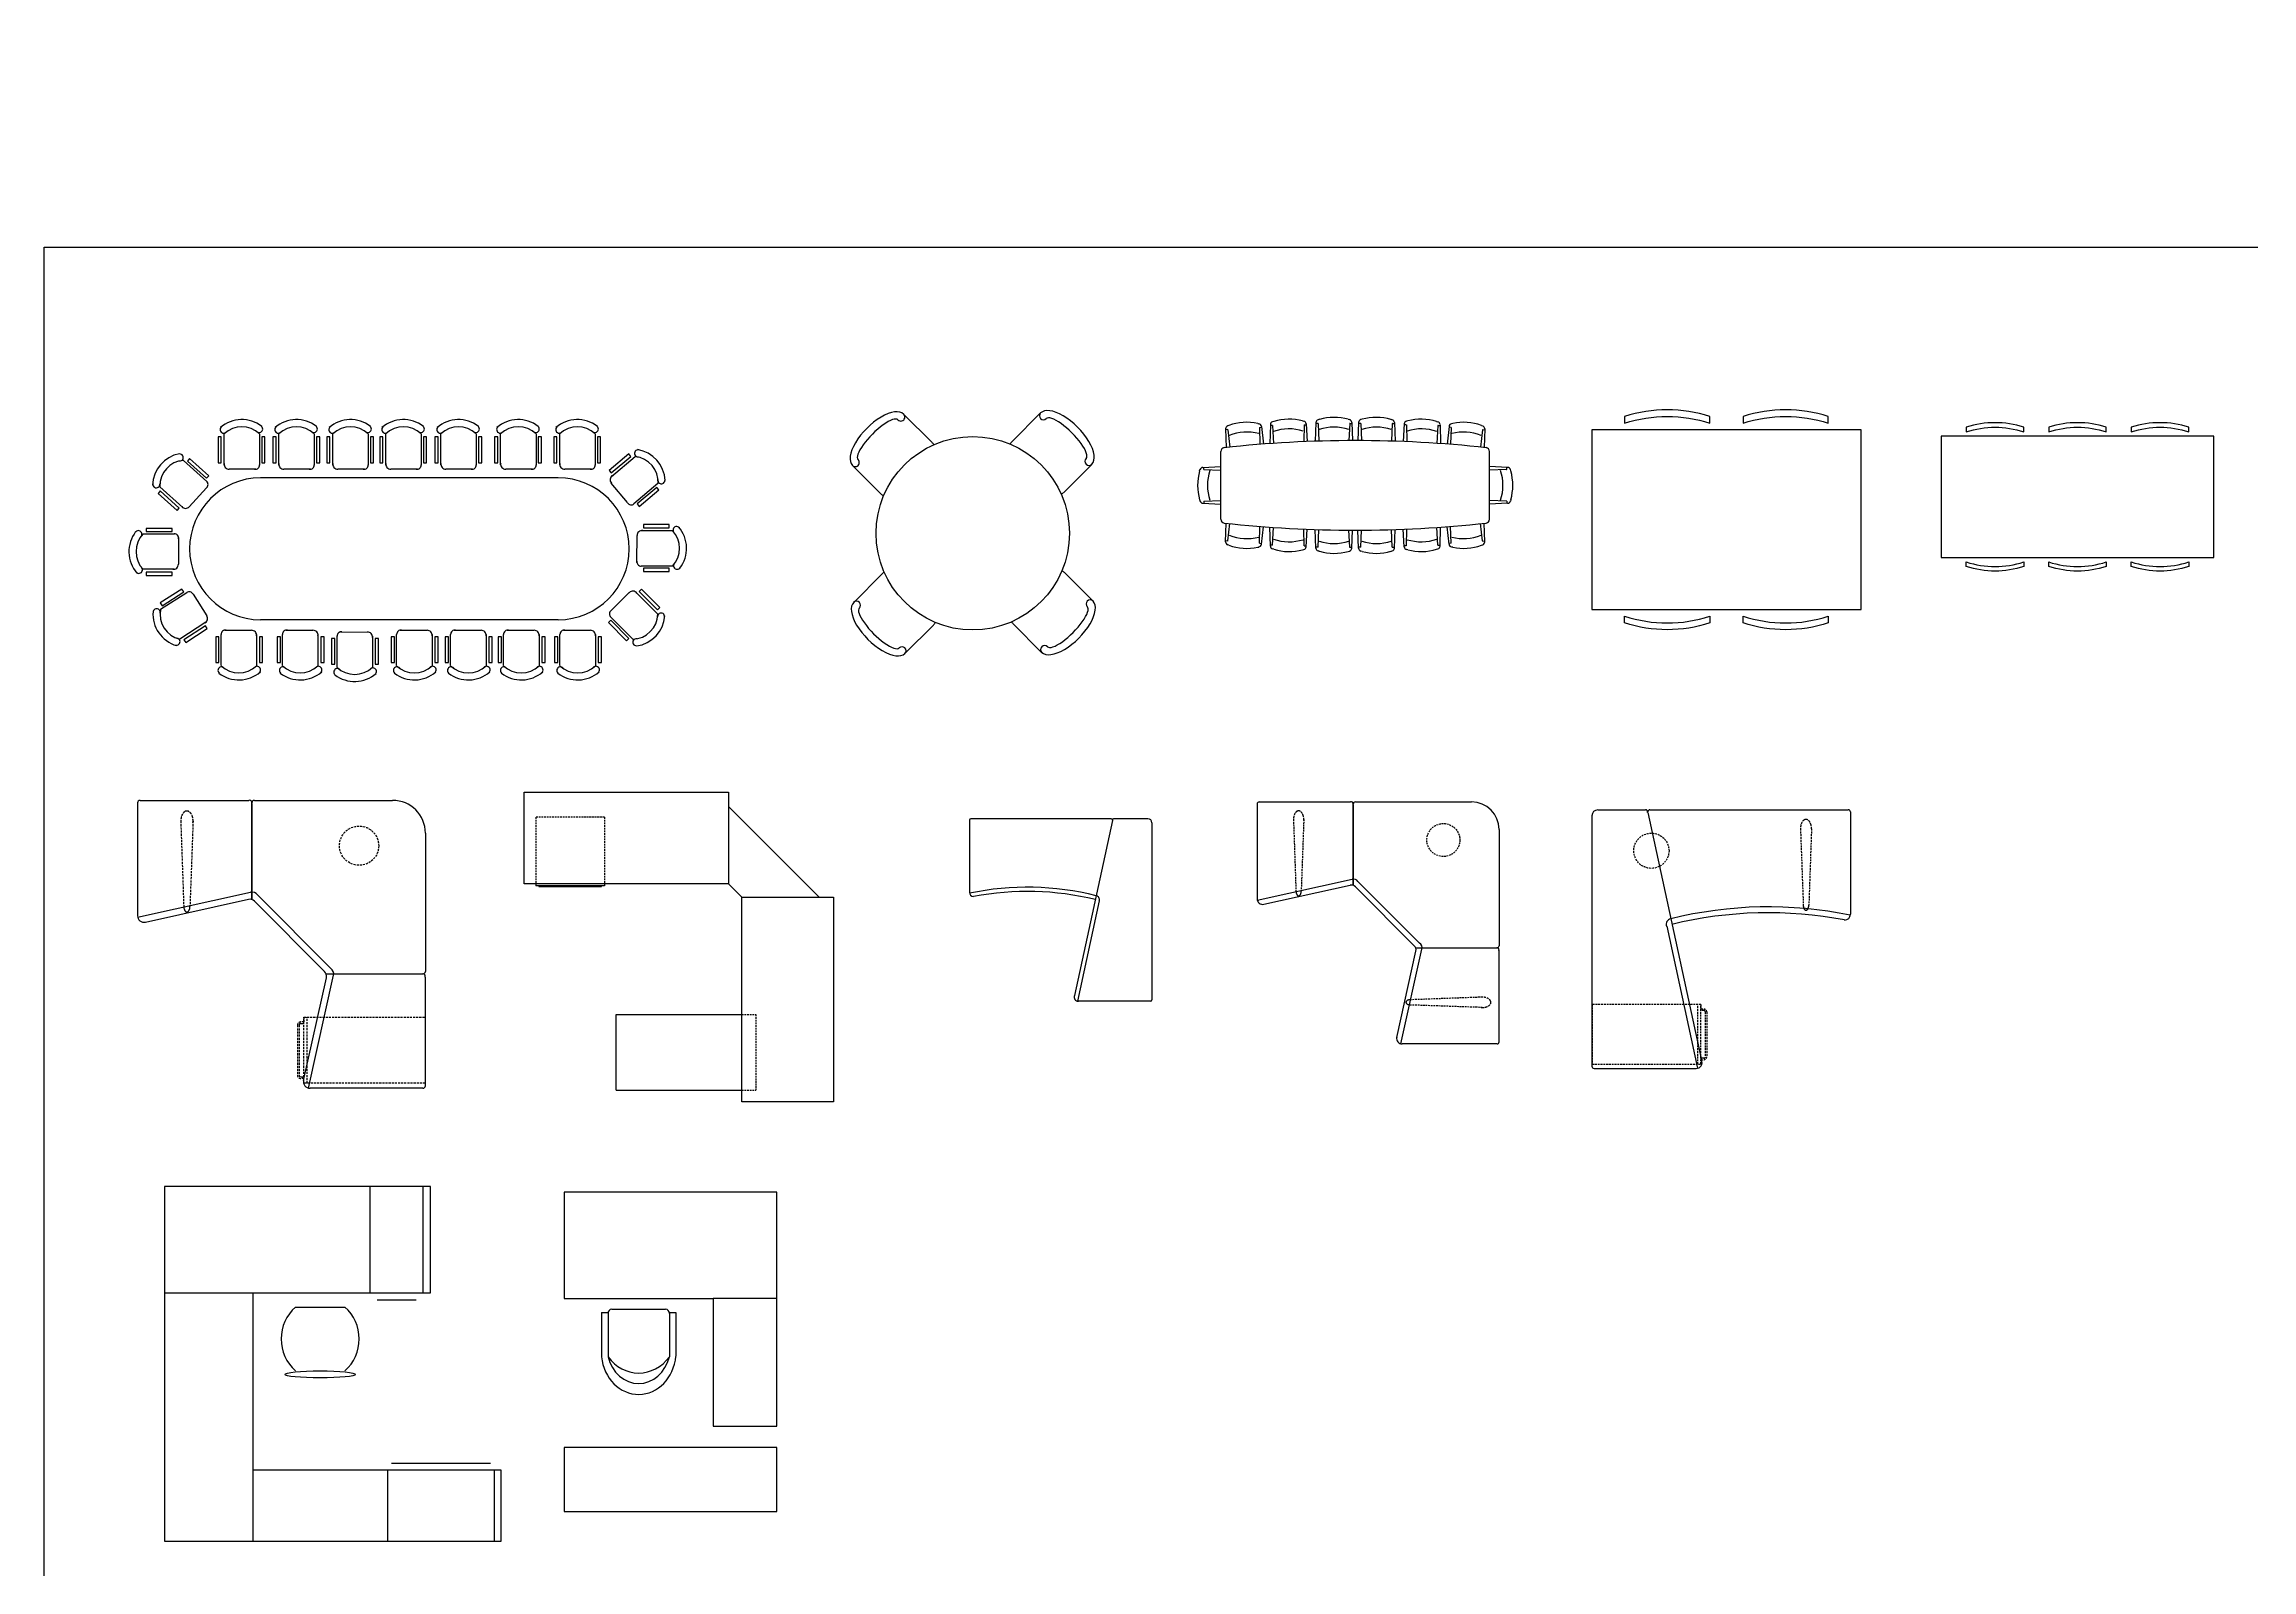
# Model space of a CAD drawing. Header units: millimetres. Extents: x 1147 to 1684, y 1086 to 1492.
# Drawn here: x 1146.9 to 1458.3, y 1276.7 to 1491.8 of the extents above; entities that cross this region are included whole.
import ezdxf

# ---------------------------------------------------------------- set-up
doc = ezdxf.new("R2010")
doc.units = ezdxf.units.MM
doc.linetypes.add('DASHED', pattern=[19.05, 12.7, -6.35])
doc.linetypes.add('RAYITAS', pattern=[0.375, 0.25, -0.125])
doc.styles.get("Standard").update_dxf_attribs({"font": 'arial.ttf'})

# ---------------------------------------------------------------- blocks, each defined once
blk = doc.blocks.new('A$C7ACD5244')
for p, q in [((0, 90), (0, 60)), ((60, 90), (0, 90)), ((60, 24), (60, 90)), ((0, 60), (42, 60)), ((10.5, 56.07), (10.5, 43.6)), ((10.5, 56.07), (12.35, 56.07)), ((13.4, 57), (28.6, 57)), ((29.63, 56.07), (31.5, 56.07)), ((31.5, 56.07), (31.5, 43.73)), ((60, 60), (42, 60)), ((42, 60), (42, 24)), ((60, 24), (60, 60)), ((12.35, 55.8), (12.35, 43.6)), ((29.65, 55.8), (29.65, 43.6)), ((42, 24), (60, 24)), ((60, 18), (0, 18)), ((0, 18), (0, 0)), ((60, 0), (60, 18)), ((0, 0), (60, 0))]:
    blk.add_line(p, q)
for centre, major_axis, start_param, end_param in [((13.4, 55.8), (0, 1.2), 0, 1.570796), ((28.6, 55.8), (0, 1.2), 4.712389, 6.283185), ((20.99, 45.08), (0, 12.08), 1.693833, 4.600285), ((21, 46.29), (0, 10.24), 1.836941, 4.446244), ((21, 51.92), (0, 12.91), 2.270248, 4.012938)]:
    blk.add_ellipse(centre, major_axis=major_axis, ratio=0.875, start_param=start_param, end_param=end_param)
blk = doc.blocks.new('A$C33420EC2')
at = {"linetype": 'ByBlock'}
for p, q in [((1556, 7218), (1556, 7656)), ((2056, 7656), (2056, 7214)), ((894, 7453), (1178, 7114)), ((2423, 7141), (2733, 7450)), ((793, 6796), (511, 7131)), ((1162, 7025), (886, 6795)), ((1986, 7156), (1627, 7158)), ((2005, 7156), (1986, 7156)), ((2684, 6793), (2431, 7048)), ((3087, 7097), (2774, 6785)), ((191, 6567), (633, 6567)), ((2697, 6780), (2684, 6793)), ((3023, 6571), (3460, 6571)), ((691, 6497), (689, 6138)), ((691, 6516), (691, 6497)), ((2960, 6140), (2962, 6500)), ((629, 6067), (191, 6067)), ((813, 6047), (813, 1847)), ((2813, 6047), (2813, 1847)), ((2960, 6122), (2960, 6140)), ((3460, 6071), (3019, 6071)), ((191, 5734), (633, 5734)), ((691, 5664), (689, 5305)), ((691, 5683), (691, 5664)), ((2960, 5345), (2962, 5704)), ((3023, 5775), (3460, 5775)), ((2960, 5327), (2960, 5345)), ((629, 5234), (191, 5234)), ((3460, 5275), (3019, 5275)), ((3023, 5029), (3460, 5029)), ((191, 4890), (633, 4890)), ((691, 4820), (689, 4461)), ((691, 4839), (691, 4820)), ((2960, 4599), (2962, 4958)), ((629, 4390), (191, 4390)), ((2960, 4580), (2960, 4599)), ((3460, 4529), (3019, 4529)), ((191, 4113), (633, 4113)), ((691, 4062), (691, 4043)), ((2960, 3837), (2962, 4196)), ((3023, 4267), (3460, 4267)), ((691, 4043), (689, 3684)), ((2960, 3818), (2960, 3837)), ((3460, 3767), (3019, 3767)), ((629, 3613), (191, 3613)), ((3046, 3426), (3484, 3426)), ((191, 3367), (633, 3367)), ((691, 3297), (689, 2938)), ((691, 3315), (691, 3297)), ((2984, 2996), (2986, 3355)), ((629, 2867), (191, 2867)), ((2984, 2977), (2984, 2996)), ((3484, 2926), (3042, 2926)), ((191, 2605), (633, 2605)), ((691, 2535), (689, 2176)), ((691, 2553), (691, 2535)), ((2960, 2227), (2962, 2587)), ((3023, 2657), (3460, 2657)), ((2960, 2209), (2960, 2227)), ((629, 2105), (191, 2105)), ((3460, 2157), (3019, 2157)), ((191, 1834), (633, 1834)), ((691, 1764), (689, 1404)), ((691, 1782), (691, 1764)), ((2960, 1362), (2962, 1721)), ((3023, 1792), (3460, 1792)), ((629, 1334), (191, 1334)), ((2960, 1343), (2960, 1362)), ((3460, 1292), (3019, 1292)), ((567, 761), (863, 1089)), ((941, 1098), (954, 1085)), ((954, 1085), (1219, 843)), ((2454, 895), (2757, 1088)), ((2849, 1076), (3086, 707)), ((1231, 750), (937, 426)), ((1602, 191), (1602, 633)), ((1653, 691), (1672, 691)), ((1672, 691), (2031, 689)), ((2102, 629), (2102, 191)), ((2666, 437), (2427, 808)), ((2438, 885), (2454, 895))]:
    blk.add_line(p, q, dxfattribs=at)
for points in [[(1471, 7611), (1471, 7247), (1517, 7247), (1517, 7611)], [(2087, 7611), (2087, 7247), (2133, 7247), (2133, 7611)], [(2640, 7479), (2384, 7222), (2416, 7189), (2673, 7446)], [(947, 7438), (1180, 7160), (1216, 7189), (982, 7467)], [(475, 7041), (709, 6763), (744, 6793), (510, 7071)], [(3076, 7043), (2820, 6786), (2852, 6754), (3109, 7011)], [(236, 6598), (599, 6598), (599, 6644), (236, 6644)], [(3415, 6656), (3052, 6656), (3052, 6610), (3415, 6610)], [(236, 5982), (599, 5982), (599, 6028), (236, 6028)], [(3415, 6040), (3052, 6040), (3052, 5994), (3415, 5994)], [(236, 5765), (599, 5765), (599, 5811), (236, 5811)], [(3415, 5860), (3052, 5860), (3052, 5814), (3415, 5814)], [(236, 5149), (599, 5149), (599, 5195), (236, 5195)], [(3415, 5244), (3052, 5244), (3052, 5198), (3415, 5198)], [(3415, 5114), (3052, 5114), (3052, 5068), (3415, 5068)], [(236, 4921), (599, 4921), (599, 4967), (236, 4967)], [(3415, 4498), (3052, 4498), (3052, 4452), (3415, 4452)], [(236, 4305), (599, 4305), (599, 4351), (236, 4351)], [(236, 4144), (599, 4144), (599, 4190), (236, 4190)], [(3415, 4352), (3052, 4352), (3052, 4306), (3415, 4306)], [(236, 3528), (599, 3528), (599, 3574), (236, 3574)], [(236, 3397), (599, 3397), (599, 3443), (236, 3443)], [(3415, 3736), (3052, 3736), (3052, 3690), (3415, 3690)], [(3439, 3511), (3076, 3511), (3076, 3465), (3439, 3465)], [(236, 2781), (599, 2781), (599, 2827), (236, 2827)], [(3439, 2895), (3076, 2895), (3076, 2849), (3439, 2849)], [(236, 2636), (599, 2636), (599, 2682), (236, 2682)], [(3415, 2743), (3052, 2743), (3052, 2697), (3415, 2697)], [(236, 2020), (599, 2020), (599, 2066), (236, 2066)], [(236, 1864), (599, 1864), (599, 1910), (236, 1910)], [(3415, 2127), (3052, 2127), (3052, 2081), (3415, 2081)], [(3415, 1877), (3052, 1877), (3052, 1831), (3415, 1831)], [(236, 1248), (599, 1248), (599, 1294), (236, 1294)], [(3415, 1261), (3052, 1261), (3052, 1215), (3415, 1215)], [(575, 816), (818, 1085), (784, 1116), (540, 847)], [(3133, 792), (2937, 1097), (2898, 1072), (3095, 767)], [(1031, 402), (1275, 671), (1241, 702), (997, 433)], [(2615, 458), (2419, 764), (2380, 739), (2577, 433)], [(1571, 236), (1571, 599), (1525, 599), (1525, 236)], [(2187, 236), (2187, 599), (2141, 599), (2141, 236)]]:
    blk.add_lwpolyline(points, close=True, dxfattribs=at)
for centre, radius, start, end in [((1806, 7393), 463, 52.6032, 130.8409), ((872, 7091), 463, 92.6671, 170.9047), ((847, 7501), 50, 259.258, 86.234), ((1549, 7715), 50, 127.3845, 320.4832), ((1806, 7393), 363, 46.3972, 133.6028), ((2051, 7723), 50, 219.1941, 46.1701), ((2769, 7497), 50, 82.4131, 275.5118), ((2724, 7088), 463, 7.6319, 85.8695), ((468, 7171), 50, 167.4483, 0.5471), ((872, 7091), 363, 86.461, 173.6667), ((1626, 7228), 70.2, 172.0281, 271.1673), ((1996, 7216), 60.7, 261.2421, 1.6502), ((2724, 7088), 363, 1.4258, 88.6314), ((1813, 6047), 1000, 0, 180), ((1133, 7074), 60.7, 301.3059, 41.714), ((2480, 7099), 70.2, 127.0567, 226.1959), ((3130, 7148), 50, 174.2228, 1.1987), ((454, 6317), 463, 142.6032, 220.8409), ((124, 6562), 50, 309.1941, 136.1701), ((454, 6317), 363, 136.3972, 223.6028), ((631, 6507), 60.7, 351.2421, 91.6502), ((840, 6848), 70.2, 212.0919, 311.2312), ((2733, 6829), 60.7, 216.2707, 316.6788), ((3032, 6501), 70.2, 82.0281, 181.1673), ((3198, 6321), 363, 316.3972, 43.6028), ((3519, 6577), 50, 37.3845, 230.4832), ((3198, 6321), 463, 322.6032, 40.8409), ((132, 6060), 50, 217.3845, 50.4832), ((619, 6137), 70.2, 262.0281, 1.1673), ((3020, 6131), 60.7, 171.2421, 271.6502), ((3528, 6076), 50, 129.1941, 316.1701), ((454, 5484), 463, 142.6032, 220.8409), ((124, 5729), 50, 309.1941, 136.1701), ((454, 5484), 363, 136.3972, 223.6028), ((631, 5674), 60.7, 351.2421, 91.6502), ((3032, 5706), 70.2, 82.0281, 181.1673), ((3198, 5525), 363, 316.3972, 43.6028), ((3519, 5782), 50, 37.3845, 230.4832), ((3198, 5525), 463, 322.6032, 40.8409), ((619, 5304), 70.2, 262.0281, 1.1673), ((3020, 5336), 60.7, 171.2421, 271.6502), ((3528, 5280), 50, 129.1941, 316.1701), ((132, 5227), 50, 217.3845, 50.4832), ((3032, 4959), 70.2, 82.0281, 181.1673), ((3198, 4779), 363, 316.3972, 43.6028), ((3519, 5035), 50, 37.3845, 230.4832), ((3198, 4779), 463, 322.6032, 40.8409), ((454, 4640), 463, 142.6032, 220.8409), ((124, 4885), 50, 309.1941, 136.1701), ((454, 4640), 363, 136.3972, 223.6028), ((631, 4829), 60.7, 351.2421, 91.6502), ((132, 4383), 50, 217.3845, 50.4832), ((619, 4460), 70.2, 262.0281, 1.1673), ((3020, 4589), 60.7, 171.2421, 271.6502), ((3528, 4534), 50, 129.1941, 316.1701), ((454, 3863), 463, 142.6032, 220.8409), ((124, 4108), 50, 309.1941, 136.1701), ((454, 3863), 363, 136.3972, 223.6028), ((631, 4052), 60.7, 351.2421, 91.6502), ((3032, 4197), 70.2, 82.0281, 181.1673), ((3198, 4017), 363, 316.3972, 43.6028), ((3519, 4274), 50, 37.3845, 230.4832), ((3198, 4017), 463, 322.6032, 40.8409), ((3020, 3828), 60.7, 171.2421, 271.6502), ((3528, 3772), 50, 129.1941, 316.1701), ((132, 3606), 50, 217.3845, 50.4832), ((619, 3683), 70.2, 262.0281, 1.1673), ((3056, 3357), 70.2, 82.0281, 181.1673), ((3221, 3176), 363, 316.3972, 43.6028), ((3543, 3433), 50, 37.3845, 230.4832), ((3221, 3176), 463, 322.6032, 40.8409), ((454, 3117), 463, 142.6032, 220.8409), ((124, 3361), 50, 309.1941, 136.1701), ((454, 3117), 363, 136.3972, 223.6028), ((631, 3306), 60.7, 351.2421, 91.6502), ((132, 2860), 50, 217.3845, 50.4832), ((619, 2936), 70.2, 262.0281, 1.1673), ((3044, 2987), 60.7, 171.2421, 271.6502), ((3551, 2931), 50, 129.1941, 316.1701), ((454, 2355), 463, 142.6032, 220.8409), ((124, 2600), 50, 309.1941, 136.1701), ((454, 2355), 363, 136.3972, 223.6028), ((631, 2544), 60.7, 351.2421, 91.6502), ((3032, 2588), 70.2, 82.0281, 181.1673), ((3198, 2407), 363, 316.3972, 43.6028), ((3519, 2664), 50, 37.3845, 230.4832), ((3198, 2407), 463, 322.6032, 40.8409), ((3020, 2218), 60.7, 171.2421, 271.6502), ((3528, 2163), 50, 129.1941, 316.1701), ((124, 1828), 50, 309.1941, 136.1701), ((132, 2098), 50, 217.3845, 50.4832), ((619, 2174), 70.2, 262.0281, 1.1673), ((454, 1584), 463, 142.6032, 220.8409), ((454, 1584), 363, 136.3972, 223.6028), ((631, 1773), 60.7, 351.2421, 91.6502), ((1813, 1847), 1000, 180, 0), ((3032, 1722), 70.2, 82.0281, 181.1673), ((3198, 1542), 363, 316.3972, 43.6028), ((3519, 1799), 50, 37.3845, 230.4832), ((3198, 1542), 463, 322.6032, 40.8409), ((132, 1327), 50, 217.3845, 50.4832), ((619, 1403), 70.2, 262.0281, 1.1673), ((3020, 1352), 60.7, 171.2421, 271.6502), ((3528, 1297), 50, 129.1941, 316.1701), ((907, 1047), 60.7, 39.0745, 139.4826), ((2796, 1030), 70.2, 24.7895, 123.9288), ((928, 788), 463, 190.4356, 268.6733), ((526, 708), 50, 357.0265, 184.0025), ((928, 788), 363, 184.2296, 271.4352), ((1173, 790), 70.2, 309.8605, 48.9997), ((1662, 631), 60.7, 81.2421, 181.6502), ((2032, 619), 70.2, 352.0281, 91.1673), ((2479, 840), 60.7, 114.0035, 214.4116), ((2734, 793), 363, 259.1586, 346.3643), ((2734, 793), 463, 265.3647, 343.6023), ((3124, 662), 50, 340.1459, 173.2447), ((903, 378), 50, 265.2169, 98.3156), ((2707, 383), 50, 71.9556, 258.9315), ((1607, 124), 50, 39.1941, 226.1701), ((1852, 454), 463, 232.6032, 310.8409), ((1852, 454), 363, 226.3972, 313.6028), ((2109, 132), 50, 307.3845, 140.4832)]:
    blk.add_arc(centre, radius, start, end, dxfattribs=at)
blk = doc.blocks.new('A$C27483BC1')
for p, q in [((0.804, 1.065), (0.946, 1.206)), ((0.408, 1.059), (0.266, 1.2)), ((0.153, 0.804), (0.012, 0.946)), ((1.059, 0.81), (1.2, 0.951)), ((0.159, 0.408), (0.018, 0.266)), ((1.065, 0.414), (1.206, 0.272)), ((0.414, 0.153), (0.272, 0.012)), ((0.81, 0.159), (0.951, 0.018))]:
    blk.add_line(p, q)
blk.add_circle((0.609, 0.609), 0.48)
for centre, radius, start, end in [((0.96, 1.192), 0.02, 135, 315), ((0.252, 1.186), 0.02, 225, 45), ((0.351, 1.002), 0.08, 35.4095, 45), ((0.861, 1.008), 0.08, 135, 146.7934), ((0.026, 0.96), 0.02, 225, 45), ((1.186, 0.966), 0.02, 135, 315), ((0.21, 0.861), 0.08, 225, 236.7934), ((1.002, 0.867), 0.08, 305.4095, 315), ((0.216, 0.351), 0.08, 125.4095, 135), ((1.008, 0.357), 0.08, 45, 56.7934), ((0.032, 0.252), 0.02, 315, 135), ((1.192, 0.258), 0.02, 45, 225), ((0.357, 0.21), 0.08, 315, 326.7934), ((0.867, 0.216), 0.08, 215.4095, 225), ((0.258, 0.026), 0.02, 315, 135), ((0.966, 0.032), 0.02, 45, 225)]:
    blk.add_arc(centre, radius, start, end)
for centre, major_axis, ratio in [((0.139, 1.073), (0.127, 0.127), 0.444444), ((1.073, 1.079), (0.127, -0.127), 0.444444), ((0.139, 1.073), (0.099, 0.099), 0.285714), ((1.073, 1.079), (0.099, -0.099), 0.285714), ((0.145, 0.139), (-0.127, 0.127), 0.444444), ((0.145, 0.139), (-0.099, 0.099), 0.285714), ((1.079, 0.145), (-0.127, -0.127), 0.444444), ((1.079, 0.145), (-0.099, -0.099), 0.285714)]:
    blk.add_ellipse(centre, major_axis=major_axis, ratio=ratio, start_param=0, end_param=3.141593)
blk = doc.blocks.new('A$C6E256333')
blk.add_lwpolyline([(0, 0.0901), (1.2, 0.0901), (1.2, 0.8901), (0, 0.8901)], close=True)
for points in [[(0.146, 0.9501), (0.146, 0.9201, -0.157125), (0.526, 0.9201), (0.526, 0.9501, 0.158344)], [(0.674, 0.9501), (0.674, 0.9201, -0.157125), (1.054, 0.9201), (1.054, 0.9501, 0.158344)], [(0.146, 0.0301), (0.146, 0.0601, 0.157125), (0.526, 0.0601), (0.526, 0.0301, -0.158344)], [(0.674, 0.0301), (0.674, 0.0601, 0.157125), (1.054, 0.0601), (1.054, 0.0301, -0.158344)]]:
    blk.add_lwpolyline(points, format="xyb", close=True)
blk = doc.blocks.new('A$C23B825FB')
blk.add_lwpolyline([(0, 0.09), (1.8, 0.09), (1.8, 0.89), (0, 0.89)], close=True)
for points in [[(0.165, 0.95), (0.165, 0.92, -0.157125), (0.545, 0.92), (0.545, 0.95, 0.158344)], [(0.71, 0.95), (0.71, 0.92, -0.157125), (1.09, 0.92), (1.09, 0.95, 0.158344)], [(1.255, 0.95), (1.255, 0.92, -0.157125), (1.635, 0.92), (1.635, 0.95, 0.158344)], [(0.165, 0.03), (0.165, 0.06, 0.157125), (0.545, 0.06), (0.545, 0.03, -0.158344)], [(0.71, 0.03), (0.71, 0.06, 0.157125), (1.09, 0.06), (1.09, 0.03, -0.158344)], [(1.255, 0.03), (1.255, 0.06, 0.157125), (1.635, 0.06), (1.635, 0.03, -0.158344)]]:
    blk.add_lwpolyline(points, format="xyb", close=True)
blk = doc.blocks.new('A$C77D242DF')
for p, q in [((1.689, 2.131), (1.709, 2.126)), ((1.96, 2.155), (1.94, 2.148)), ((2.423, 2.156), (2.444, 2.15)), ((2.647, 2.156), (2.626, 2.15)), ((3.11, 2.155), (3.13, 2.148)), ((3.381, 2.131), (3.361, 2.126)), ((0.451, 2.002), (0.459, 1.703)), ((0.485, 1.989), (0.452, 1.987)), ((0.504, 2.057), (0.484, 2.05)), ((0.486, 1.988), (0.518, 1.709)), ((0.966, 2.089), (0.987, 2.085)), ((0.993, 2.023), (1, 1.753)), ((0.994, 2.025), (1.027, 2.027)), ((1.026, 2.042), (1.058, 1.758)), ((1.17, 2.069), (1.163, 1.765)), ((1.203, 2.055), (1.17, 2.054)), ((1.226, 2.122), (1.205, 2.116)), ((1.205, 2.054), (1.223, 1.769)), ((1.712, 2.064), (1.706, 1.796)), ((1.714, 2.065), (1.747, 2.066)), ((1.746, 2.081), (1.764, 1.798)), ((1.904, 2.103), (1.892, 1.803)), ((1.937, 2.088), (1.903, 2.088)), ((1.938, 2.086), (1.952, 1.805)), ((2.446, 2.088), (2.435, 1.813)), ((2.447, 2.09), (2.48, 2.09)), ((2.48, 2.105), (2.494, 1.813)), ((2.59, 2.105), (2.576, 1.813)), ((2.623, 2.09), (2.59, 2.09)), ((2.624, 2.088), (2.635, 1.813)), ((3.132, 2.086), (3.118, 1.805)), ((3.133, 2.088), (3.167, 2.088)), ((3.166, 2.103), (3.178, 1.803)), ((3.324, 2.081), (3.306, 1.798)), ((3.356, 2.065), (3.323, 2.066)), ((3.358, 2.064), (3.364, 1.796)), ((3.844, 2.122), (3.865, 2.116)), ((3.865, 2.054), (3.847, 1.769)), ((3.867, 2.055), (3.9, 2.054)), ((3.9, 2.069), (3.907, 1.765)), ((4.044, 2.042), (4.012, 1.758)), ((4.076, 2.025), (4.043, 2.027)), ((4.077, 2.023), (4.07, 1.753)), ((4.104, 2.089), (4.083, 2.085)), ((4.584, 1.988), (4.552, 1.709)), ((4.566, 2.057), (4.586, 2.05)), ((4.585, 1.989), (4.618, 1.987)), ((4.619, 2.002), (4.611, 1.703)), ((0.375, 0.547), (0.375, 1.64)), ((4.695, 0.547), (4.695, 1.64)), ((0.032, 1.325), (0.038, 1.346)), ((0.083, 1.381), (0.375, 1.394)), ((0.098, 1.349), (0.098, 1.382)), ((0.1, 1.347), (0.375, 1.335)), ((4.987, 1.381), (4.695, 1.394)), ((4.97, 1.347), (4.695, 1.335)), ((4.972, 1.349), (4.972, 1.382)), ((5.038, 1.325), (5.032, 1.346)), ((0.032, 0.862), (0.038, 0.841)), ((0.083, 0.806), (0.375, 0.793)), ((0.098, 0.838), (0.098, 0.805)), ((0.1, 0.84), (0.375, 0.852)), ((4.97, 0.84), (4.695, 0.852)), ((4.987, 0.806), (4.695, 0.793)), ((4.972, 0.838), (4.972, 0.805)), ((5.038, 0.862), (5.032, 0.841)), ((0.451, 0.185), (0.459, 0.484)), ((0.486, 0.199), (0.518, 0.478)), ((0.993, 0.164), (1, 0.434)), ((1.026, 0.145), (1.058, 0.429)), ((1.17, 0.118), (1.163, 0.422)), ((1.205, 0.133), (1.223, 0.418)), ((1.712, 0.123), (1.706, 0.391)), ((1.746, 0.106), (1.764, 0.389)), ((1.904, 0.084), (1.892, 0.384)), ((1.938, 0.101), (1.952, 0.382)), ((2.446, 0.099), (2.435, 0.374)), ((2.48, 0.082), (2.494, 0.374)), ((2.59, 0.082), (2.576, 0.374)), ((2.624, 0.099), (2.635, 0.374)), ((3.132, 0.101), (3.118, 0.382)), ((3.166, 0.084), (3.178, 0.384)), ((3.324, 0.106), (3.306, 0.389)), ((3.358, 0.123), (3.364, 0.391)), ((3.865, 0.133), (3.847, 0.418)), ((3.9, 0.118), (3.907, 0.422)), ((4.044, 0.145), (4.012, 0.429)), ((4.077, 0.164), (4.07, 0.434)), ((4.584, 0.199), (4.552, 0.478)), ((4.619, 0.185), (4.611, 0.484)), ((0.485, 0.198), (0.452, 0.2)), ((0.504, 0.13), (0.484, 0.137)), ((0.966, 0.098), (0.987, 0.102)), ((0.994, 0.162), (1.027, 0.16)), ((1.203, 0.132), (1.17, 0.133)), ((1.226, 0.065), (1.205, 0.071)), ((1.689, 0.056), (1.709, 0.061)), ((1.714, 0.122), (1.747, 0.121)), ((1.937, 0.099), (1.903, 0.099)), ((1.96, 0.032), (1.94, 0.039)), ((2.423, 0.031), (2.444, 0.037)), ((2.447, 0.097), (2.48, 0.097)), ((2.623, 0.097), (2.59, 0.097)), ((2.647, 0.031), (2.626, 0.037)), ((3.11, 0.032), (3.13, 0.039)), ((3.133, 0.099), (3.167, 0.099)), ((3.356, 0.122), (3.323, 0.121)), ((3.381, 0.056), (3.361, 0.061)), ((3.844, 0.065), (3.865, 0.071)), ((3.867, 0.132), (3.9, 0.133)), ((4.076, 0.162), (4.043, 0.16)), ((4.104, 0.098), (4.083, 0.102)), ((4.566, 0.13), (4.586, 0.137)), ((4.585, 0.198), (4.618, 0.2))]:
    blk.add_line(p, q)
for centre, radius, start, end in [((1.474, 1.293), 0.865, 75.6116, 106.662), ((1.954, 2.1), 0.05, 106.6463, 177.686), ((2.195, 1.322), 0.865, 74.7012, 105.7516), ((2.43, 2.102), 0.05, 2.7668, 73.8065), ((2.64, 2.102), 0.05, 106.1935, 177.2332), ((2.875, 1.322), 0.865, 74.2484, 105.2988), ((3.116, 2.1), 0.05, 2.314, 73.3537), ((3.596, 1.293), 0.865, 73.338, 104.3884), ((2.535, -17.687), 19.5, 83.7985, 96.2015), ((0.501, 2.003), 0.05, 110.4098, 181.4495), ((0.485, 1.988), 0.00125, 6.5302, 93.9898), ((0.793, 1.242), 0.865, 78.4646, 109.5151), ((0.796, 1.198), 0.752, 75.5711, 112.4086), ((0.976, 2.036), 0.05, 6.5302, 77.5699), ((0.994, 2.023), 0.00125, 93.9898, 181.4495), ((1.22, 2.068), 0.05, 107.5567, 178.5964), ((1.203, 2.054), 0.00125, 3.6772, 91.1368), ((1.474, 1.249), 0.752, 72.718, 109.5555), ((1.696, 2.078), 0.05, 3.6772, 74.7168), ((1.714, 2.064), 0.00125, 91.1368, 178.5964), ((1.937, 2.086), 0.00125, 2.7668, 90.2264), ((2.195, 1.277), 0.752, 71.8076, 108.6451), ((2.447, 2.088), 0.00125, 90.2264, 177.686), ((2.623, 2.088), 0.00125, 2.314, 89.7736), ((2.875, 1.277), 0.752, 71.3549, 108.1924), ((3.133, 2.086), 0.00125, 89.7736, 177.2332), ((3.374, 2.078), 0.05, 105.2832, 176.3228), ((3.356, 2.064), 0.00125, 1.4036, 88.8632), ((3.596, 1.249), 0.752, 70.4445, 107.282), ((3.85, 2.068), 0.05, 1.4036, 72.4433), ((3.867, 2.054), 0.00125, 88.8632, 176.3228), ((4.094, 2.036), 0.05, 102.4301, 173.4698), ((4.076, 2.023), 0.00125, 358.5505, 86.0102), ((4.274, 1.198), 0.752, 67.5914, 104.4289), ((4.277, 1.242), 0.865, 70.4849, 101.5354), ((4.585, 1.988), 0.00125, 86.0102, 173.4698), ((4.569, 2.003), 0.05, 358.5505, 69.5902), ((0.435, 1.64), 0.06, 96.2015, 180), ((4.635, 1.64), 0.06, 0, 83.7985), ((0.865, 1.093), 0.865, 164.4748, 195.5252), ((0.086, 1.331), 0.05, 92.5404, 163.5801), ((0.1, 1.349), 0.00125, 180, 267.4596), ((0.91, 1.093), 0.752, 161.5812, 198.4188), ((4.16, 1.093), 0.752, 341.5812, 18.4188), ((4.97, 1.349), 0.00125, 272.5404, 0), ((4.984, 1.331), 0.05, 16.4199, 87.4596), ((4.205, 1.093), 0.865, 344.4748, 15.5252), ((0.086, 0.856), 0.05, 196.4199, 267.4596), ((0.1, 0.838), 0.00125, 92.5404, 180), ((4.97, 0.838), 0.00125, 0, 87.4596), ((4.984, 0.856), 0.05, 272.5404, 343.5801), ((0.435, 0.547), 0.06, 180, 263.7985), ((2.535, 19.873), 19.5, 263.7985, 276.2015), ((4.635, 0.547), 0.06, 276.2015, 0), ((0.501, 0.184), 0.05, 178.5505, 249.5902), ((0.485, 0.199), 0.00125, 266.0102, 353.4698), ((0.793, 0.945), 0.865, 250.4849, 281.5354), ((0.796, 0.989), 0.752, 247.5914, 284.4289), ((0.976, 0.151), 0.05, 282.4301, 353.4698), ((0.994, 0.164), 0.00125, 178.5505, 266.0102), ((1.22, 0.119), 0.05, 181.4036, 252.4433), ((1.203, 0.133), 0.00125, 268.8632, 356.3228), ((1.474, 0.938), 0.752, 250.4445, 287.282), ((1.474, 0.894), 0.865, 253.338, 284.3884), ((1.696, 0.109), 0.05, 285.2832, 356.3228), ((1.714, 0.123), 0.00125, 181.4036, 268.8632), ((1.954, 0.086), 0.05, 182.314, 253.3537), ((1.937, 0.101), 0.00125, 269.7736, 357.2332), ((2.195, 0.91), 0.752, 251.3549, 288.1924), ((2.195, 0.865), 0.865, 254.2484, 285.2988), ((2.43, 0.085), 0.05, 286.1935, 357.2332), ((2.447, 0.099), 0.00125, 182.314, 269.7736), ((2.64, 0.085), 0.05, 182.7668, 253.8065), ((2.623, 0.099), 0.00125, 270.2264, 357.686), ((2.875, 0.91), 0.752, 251.8076, 288.6451), ((2.875, 0.865), 0.865, 254.7012, 285.7516), ((3.116, 0.086), 0.05, 286.6463, 357.686), ((3.133, 0.101), 0.00125, 182.7668, 270.2264), ((3.374, 0.109), 0.05, 183.6772, 254.7168), ((3.356, 0.123), 0.00125, 271.1368, 358.5964), ((3.596, 0.938), 0.752, 252.718, 289.5555), ((3.596, 0.894), 0.865, 255.6116, 286.662), ((3.867, 0.133), 0.00125, 183.6772, 271.1368), ((3.85, 0.119), 0.05, 287.5567, 358.5964), ((4.094, 0.151), 0.05, 186.5302, 257.5699), ((4.076, 0.164), 0.00125, 273.9898, 1.4495), ((4.274, 0.989), 0.752, 255.5711, 292.4086), ((4.277, 0.945), 0.865, 258.4646, 289.5151), ((4.585, 0.199), 0.00125, 186.5302, 273.9898), ((4.569, 0.184), 0.05, 290.4098, 1.4495)]:
    blk.add_arc(centre, radius, start, end)
blk = doc.blocks.new('ELLIPSE')
blk.add_circle((0.5, 0.5), 0.5)
blk = doc.blocks.new('A$C15B00ABC')
blk.add_line((3.91, 20), (17.91, 20))
for centre, start, end in [((12.04, 11), 132.07502, 227.92498), ((9.79, 11), 312.07502, 47.92498)]:
    blk.add_arc(centre, 12.12, start, end)
at = {"xscale": 20, "yscale": 2, "zscale": 20}
blk.add_blockref('ELLIPSE', (0.91, 0), dxfattribs=at)
blk = doc.blocks.new('6111302')
for p, q in [((675, 0), (-675, 0)), ((1030, 0), (705, 0)), ((-690, -15), (-690, -710)), ((690, -18), (324, -1703)), ((1070, -40), (1070, -1745)), ((561, -792), (351, -1759)), ((1055, -1760), (360, -1760))]:
    blk.add_line(p, q)
for centre, radius, start, end in [((-675, -15), 15, 90, 180), ((675, -15), 15, 0, 90), ((705, -15), 15, 90, 192.7311), ((1030, -40), 40, 0, 90), ((-650, -710), 40, 180, 270), ((-131, -3411), 2750, 76.0244, 101.7056), ((-131, -3451), 2750, 76.2017, 100.8722), ((525, -780), 38.8, 341.3638, 77.7212), ((360, -1720), 40, 155.4425, 270), ((1055, -1745), 15, 270, 0)]:
    blk.add_arc(centre, radius, start, end)
blk = doc.blocks.new('1111410')
for p, q in [((-332, 0), (332, 0)), ((-347, -15), (-347, -705)), ((-347, -714), (344, -561)), ((-299, -744), (330, -604)), ((367, -616), (795, -1045)), ((385, -578), (834, -1027)), ((697, -1759), (851, -1069)), ((1412, -1744), (1412, -1080)), ((668, -1711), (807, -1084)), ((1397, -1759), (707, -1759))]:
    blk.add_line(p, q)
at = {"color": 7}
for p, q in [((367, 0), (1212, 0)), ((412, 0), (1212, 0)), ((352, -600), (352, -15)), ((352, -20), (352, -606)), ((1412, -200), (1412, -1045)), ((806, -1060), (1397, -1060)), ((812, -1060), (1397, -1060))]:
    blk.add_line(p, q, dxfattribs=at)
at = {"linetype": 'DASHED'}
for p, q in [((-83, -127), (-65, -648)), ((-8, -127), (-27, -648)), ((670, -1324), (1410, -1324)), ((670, -1729), (670, -1324)), ((670, -1324), (670, -1354)), ((690, -1729), (690, -1324)), ((1410, -1324), (1410, -1729)), ((630, -1374), (630, -1679)), ((640, -1374), (640, -1679)), ((670, -1354), (650, -1354)), ((650, -1364), (670, -1364)), ((650, -1689), (670, -1689)), ((670, -1699), (650, -1699)), ((1410, -1729), (670, -1729))]:
    blk.add_line(p, q, dxfattribs=at)
for points in [[(-83, -129, -0.004377), (-83, -127, -0.060974), (-80, -102, -0.074343), (-72, -83, -0.106943), (-59, -69, -0.152216), (-46, -65, -0.152216), (-33, -69, -0.106943), (-19, -83, -0.074343), (-11, -102, -0.060974), (-8, -127, -0.020266), (-9, -136, -0.074343)], [(-46, -683, -0.001817), (-46, -683, -0.164404), (-52, -680, -0.105809), (-59, -672, -0.069151), (-63, -662, -0.055351), (-65, -648, -0.000255), (-65, -648, -0.069151)], [(-46, -683, 0.001817), (-46, -683, 0.164404), (-39, -680, 0.105809), (-32, -672, 0.069151), (-28, -662, 0.055351), (-27, -648, 0.000255), (-27, -648, 0.069151)]]:
    blk.add_lwpolyline(points, format="xyb", dxfattribs=at)
blk.add_circle((1007, -277), 120, dxfattribs=at)
for centre, radius, start, end in [((-332, -15), 15, 90, 180), ((337, -14), 15, 357.2142, 107.9366), ((367, -15), 15, 90, 180), ((338, -644), 40, 42.9233, 101.3268), ((352, -600), 40, 33.4489, 101.3268), ((-307, -705), 40, 180, 281.3268), ((768, -1074), 40, 346.2661, 47.0767), ((812, -1060), 40, 346.2661, 56.5511), ((1397, -1045), 15, 270, 0), ((1397, -1075), 15, 342.0634, 92.7858), ((707, -1719), 40, 168.6732, 270), ((1397, -1744), 15, 270, 0)]:
    blk.add_arc(centre, radius, start, end)
at = {"color": 7}
blk.add_arc((1212, -200), 200, 0, 90, dxfattribs=at)
at = {"linetype": 'DASHED'}
for centre, radius, start, end in [((650, -1374), 20, 90, 180), ((650, -1374), 10, 90, 180), ((650, -1679), 20, 180, 270), ((650, -1679), 10, 180, 270)]:
    blk.add_arc(centre, radius, start, end, dxfattribs=at)
blk = doc.blocks.new('1111400')
for p, q in [((-332, 0), (332, 0)), ((-347, -15), (-347, -705)), ((-347, -714), (344, -561)), ((-299, -744), (330, -604)), ((367, -616), (795, -1045)), ((385, -578), (834, -1027)), ((668, -1711), (807, -1084)), ((697, -1759), (851, -1069)), ((1412, -1744), (1412, -1080)), ((1397, -1759), (707, -1759))]:
    blk.add_line(p, q)
at = {"color": 7}
for p, q in [((367, 0), (1212, 0)), ((412, 0), (1212, 0)), ((352, -600), (352, -15)), ((352, -20), (352, -606)), ((1412, -200), (1412, -1045)), ((806, -1060), (1397, -1060)), ((812, -1060), (1397, -1060))]:
    blk.add_line(p, q, dxfattribs=at)
at = {"linetype": 'DASHED'}
for p, q in [((-83, -127), (-65, -648)), ((-8, -127), (-27, -648)), ((1290, -1419), (770, -1438)), ((1290, -1494), (770, -1476))]:
    blk.add_line(p, q, dxfattribs=at)
for points in [[(-83, -129, -0.004377), (-83, -127, -0.060974), (-80, -102, -0.074343), (-72, -83, -0.106943), (-59, -69, -0.152216), (-46, -65, -0.152216), (-33, -69, -0.106943), (-19, -83, -0.074343), (-11, -102, -0.060974), (-8, -127, -0.020266), (-9, -136, -0.074343)], [(-46, -683, -0.001817), (-46, -683, -0.164404), (-52, -680, -0.105809), (-59, -672, -0.069151), (-63, -662, -0.055351), (-65, -648, -0.000255), (-65, -648, -0.069151)], [(-46, -683, 0.001817), (-46, -683, 0.164404), (-39, -680, 0.105809), (-32, -672, 0.069151), (-28, -662, 0.055351), (-27, -648, 0.000255), (-27, -648, 0.069151)], [(735, -1457, -0.001817), (735, -1457, -0.164404), (737, -1450, -0.105809), (745, -1443, -0.069151), (756, -1439, -0.055351), (770, -1438, -0.000255), (770, -1438, -0.069151)], [(1288, -1419, -0.004377), (1290, -1419, -0.060974), (1315, -1422, -0.074343), (1334, -1430, -0.106943), (1349, -1444, -0.152216), (1353, -1457, -0.152216), (1349, -1470, -0.106943), (1334, -1483, -0.074343), (1315, -1491, -0.060974), (1290, -1494, -0.020266), (1282, -1494, -0.074343)], [(735, -1457, 0.001817), (735, -1457, 0.164404), (737, -1463, 0.105809), (745, -1470, 0.069151), (756, -1474, 0.055351), (770, -1476, 0.000255), (770, -1476, 0.069151)]]:
    blk.add_lwpolyline(points, format="xyb", dxfattribs=at)
blk.add_circle((1007, -277), 120, dxfattribs=at)
for centre, radius, start, end in [((-332, -15), 15, 90, 180), ((337, -14), 15, 357.2142, 107.9366), ((367, -15), 15, 90, 180), ((338, -644), 40, 42.9233, 101.3268), ((352, -600), 40, 33.4489, 101.3268), ((-307, -705), 40, 180, 281.3268), ((768, -1074), 40, 346.2661, 47.0767), ((812, -1060), 40, 346.2661, 56.5511), ((1397, -1045), 15, 270, 0), ((1397, -1075), 15, 342.0634, 92.7858), ((707, -1719), 40, 168.6732, 270), ((1397, -1744), 15, 270, 0)]:
    blk.add_arc(centre, radius, start, end)
at = {"color": 7}
blk.add_arc((1212, -200), 200, 0, 90, dxfattribs=at)
blk = doc.blocks.new('1111311')
for p, q in [((0, 852), (0, -852)), ((40, 892), (365, 892)), ((380, 874), (746, -811)), ((395, 892), (1745, 892)), ((1760, 878), (1760, 182)), ((509, 100), (719, -866)), ((15, -868), (710, -868))]:
    blk.add_line(p, q)
at = {"linetype": 'DASHED'}
for p, q in [((1420, 764), (1439, 244)), ((1495, 764), (1477, 244)), ((742, -433), (2, -433)), ((2, -433), (2, -838)), ((722, -838), (722, -433)), ((742, -838), (742, -433)), ((742, -433), (742, -463)), ((742, -463), (762, -463)), ((762, -473), (742, -473)), ((772, -483), (772, -788)), ((782, -483), (782, -788)), ((2, -838), (742, -838)), ((762, -798), (742, -798)), ((742, -808), (762, -808))]:
    blk.add_line(p, q, dxfattribs=at)
for points in [[(1495, 762, 0.004377), (1495, 764, 0.060974), (1492, 789, 0.074343), (1484, 809, 0.106943), (1471, 823, 0.152216), (1458, 827, 0.152216), (1444, 823, 0.106943), (1431, 809, 0.074343), (1423, 789, 0.060974), (1420, 764, 0.020266), (1420, 756, 0.074343)], [(1458, 209, -0.001817), (1458, 209, -0.164404), (1451, 211, -0.105809), (1444, 219, -0.069151), (1440, 230, -0.055351), (1439, 244, -0.000255), (1439, 244, -0.069151)], [(1457, 209, 0.001817), (1458, 209, 0.164404), (1464, 211, 0.105809), (1471, 219, 0.069151), (1475, 230, 0.055351), (1477, 244, 0.000255), (1477, 244, 0.069151)]]:
    blk.add_lwpolyline(points, format="xyb", dxfattribs=at)
blk.add_circle((405, 614), 120, dxfattribs=at)
for centre, radius, start, end in [((40, 852), 40, 90, 180), ((365, 878), 15, 347.2689, 90), ((395, 878), 15, 90, 180), ((1745, 878), 15, 0, 90), ((545, 113), 38.8, 102.2788, 198.6362), ((1201, -2518), 2750, 78.2944, 103.9756), ((1201, -2558), 2750, 79.1278, 103.7983), ((1720, 182), 40, 270, 0), ((15, -852), 15, 180, 270), ((710, -828), 40, 270, 24.5575)]:
    blk.add_arc(centre, radius, start, end)
for centre, radius, start, end in [((762, -483), 20, 0, 90), ((762, -483), 10, 0, 90), ((762, -788), 20, 270, 0), ((762, -788), 10, 270, 0)]:
    blk.add_arc(centre, radius, start, end, dxfattribs=at)

msp = doc.modelspace()

# ---------------------------------------------------------------- linework, layer by layer
for p, q in [((1214.63, 1386.39), (1243.48, 1386.39)), ((1214.63, 1373.44), (1214.63, 1386.39)), ((1243.48, 1386.39), (1243.48, 1373.44)), ((1243.48, 1384.35), (1256.25, 1371.58)), ((1243.48, 1373.44), (1214.63, 1373.44)), ((1243.48, 1373.44), (1245.34, 1371.58)), ((1245.34, 1371.58), (1258.28, 1371.58)), ((1245.34, 1342.73), (1245.34, 1371.58)), ((1258.28, 1371.58), (1258.28, 1342.73)), ((1227.64, 1355.03), (1245.34, 1355.03)), ((1227.64, 1344.37), (1227.64, 1355.03)), ((1227.64, 1344.37), (1245.34, 1344.37)), ((1258.28, 1342.73), (1245.34, 1342.73)), ((1163.92, 1330.79), (1163.92, 1315.79)), ((1201.42, 1330.79), (1163.92, 1330.79)), ((1192.92, 1315.79), (1192.92, 1330.79)), ((1200.42, 1315.79), (1200.42, 1330.79)), ((1201.42, 1315.79), (1201.42, 1330.79)), ((1163.92, 1315.79), (1163.92, 1280.79)), ((1163.92, 1315.79), (1201.42, 1315.79)), ((1176.42, 1280.79), (1176.42, 1315.79)), ((1193.92, 1314.79), (1199.42, 1314.79)), ((1211.42, 1290.79), (1176.42, 1290.79)), ((1195.42, 1280.79), (1195.42, 1290.79)), ((1195.92, 1291.79), (1209.92, 1291.79)), ((1210.42, 1290.79), (1210.42, 1280.79)), ((1211.42, 1280.79), (1211.42, 1290.79)), ((1163.92, 1280.79), (1176.42, 1280.79)), ((1176.42, 1280.79), (1211.42, 1280.79))]:
    msp.add_line(p, q)
at = {"linetype": 'RAYITAS'}
for p, q in [((1216.29, 1382.85), (1216.29, 1373.44)), ((1225.96, 1382.85), (1216.29, 1382.85)), ((1225.96, 1382.85), (1225.96, 1373.44)), ((1245.34, 1355.03), (1247.31, 1355.03)), ((1247.31, 1355.03), (1247.31, 1344.37)), ((1245.34, 1344.37), (1247.31, 1344.37))]:
    msp.add_line(p, q, dxfattribs=at)
at = {"linetype": 'Continuous'}
for p, q in [((1216.29, 1373.44), (1216.29, 1373.18)), ((1225.96, 1373.18), (1216.29, 1373.18)), ((1216.7, 1373.18), (1216.7, 1373.1)), ((1225.55, 1373.1), (1225.55, 1373.18)), ((1225.96, 1373.44), (1225.96, 1373.18)), ((1216.7, 1373.1), (1225.55, 1373.1))]:
    msp.add_line(p, q, dxfattribs=at)
msp.add_lwpolyline([(1146.95, 1463.24), (1684.37, 1463.24), (1684.37, 1085.78), (1146.95, 1085.78)], close=True)

# ---------------------------------------------------------------- block references
at = {"xscale": 0.01, "yscale": 0.01, "zscale": 0.01, "rotation": 270}
msp.add_blockref('A$C33420EC2', (1158.99, 1438.82), dxfattribs=at)
at = {"linetype": 'Continuous', "xscale": 28.41238994694761, "yscale": 28.41238994694761, "zscale": 28.41238994694761}
msp.add_blockref('A$C27483BC1', (1260.61, 1405.58), dxfattribs=at)
for name, p, xscale, yscale, zscale in [('A$C77D242DF', (1309.63, 1420.05), 8.768298647065842, 8.768298647065842, 8.768298647065842), ('A$C6E256333', (1365.23, 1409.28), 31.64646046541884, 31.64646046541884, 31.64646046541884), ('A$C23B825FB', (1414.52, 1417.55), 21.34914732298626, 21.34914732298626, 21.34914732298626), ('1111410', (1168.13, 1385.22), 0.02307291901433396, 0.02307291901433396, 0.02307291901433396), ('6111302', (1287.54, 1382.64), 0.0146297791174526, 0.0146297791174526, 0.0146297791174526), ('1111400', (1324.76, 1385), 0.01939743060319301, 0.01939743060319301, 0.01939743060319301), ('1111311', (1365.24, 1365.4), 0.02071732170596817, 0.02071732170596817, 0.02071732170596817), ('A$C7ACD5244', (1220.3, 1284.97), 0.5, 0.5, 0.5), ('A$C15B00ABC', (1180.42, 1303.79), 0.5, 0.5, 0.5)]:
    msp.add_blockref(name, p, dxfattribs=dict(xscale=xscale, yscale=yscale, zscale=zscale))

# ---------------------------------------------------------------- texts
at = {"insert": (1328.78, 1491.84), "char_height": 0.025, "attachment_point": 1}
msp.add_mtext_dynamic_manual_height_columns('OFICINA', width=41.2381, gutter_width=0.125, heights=[0], dxfattribs=at)

doc.saveas('drawing.dxf')
